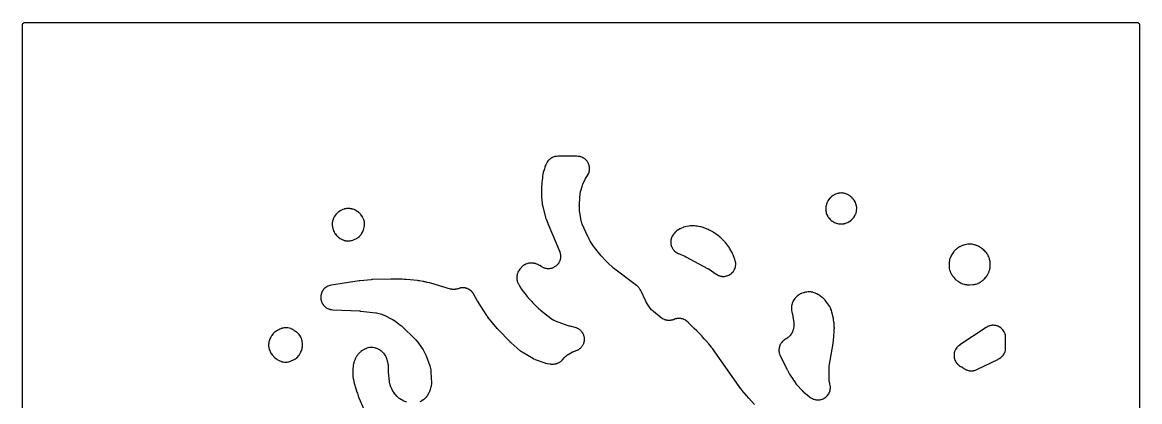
# Model space of a CAD drawing. Header units: millimetres. Extents: x 0 to 300, y 0 to 300.
# Drawn here: x -0.1 to 300.1, y 198.2 to 300.1 of the extents above; entities that cross this region are included whole.
import ezdxf

# ---------------------------------------------------------------- set-up
doc = ezdxf.new("R2010")
doc.units = ezdxf.units.MM
doc.layers.add('CUT', color=7, linetype='CONTINUOUS')

msp = doc.modelspace()

# ---------------------------------------------------------------- linework, layer by layer
at = {"layer": 'CUT'}
for points in [[(-0.125, 3.375), (-0.125, 296.625), (-0.125, 299.3054), (-0.1202, 299.4033), (-0.1087, 299.4809), (-0.0896, 299.5569), (-0.0632, 299.6308), (-0.0297, 299.7017), (0.0106, 299.7689), (0.0573, 299.8319), (0.11, 299.89), (0.1681, 299.9427), (0.2311, 299.9894), (0.2983, 300.0297), (0.3692, 300.0632), (0.4431, 300.0896), (0.5191, 300.1087), (0.5967, 300.1202), (0.6946, 300.125), (299.3039, 300.125), (299.4018, 300.1202), (299.4794, 300.1087), (299.5555, 300.0896), (299.6293, 300.0632), (299.7002, 300.0297), (299.7674, 299.9894), (299.8304, 299.9427), (299.8885, 299.89), (299.9412, 299.8319), (299.9879, 299.7689), (300.0282, 299.7017), (300.0617, 299.6308), (300.0882, 299.5569), (300.1072, 299.4809), (300.1187, 299.4033), (300.1235, 299.3054), (300.1235, 0.6946)], [(196.6203, 197.4145), (195.0663, 199.1359), (193.2395, 201.2806), (193.2287, 201.2934), (193.1782, 201.3545), (193.1619, 201.3747), (193.1365, 201.4069), (193.1308, 201.4141), (193.0971, 201.4576), (193.0869, 201.4709), (193.0393, 201.5342), (193.0239, 201.5552), (192.9999, 201.5885), (192.9946, 201.596), (185.3238, 212.4694), (185.3135, 212.4837), (185.1948, 212.6439), (185.1731, 212.6718), (185.0471, 212.8263), (185.0358, 212.8399), (184.3136, 213.6849), (184.1995, 213.8458), (184.1849, 213.8658), (184.0155, 214.0889), (183.9842, 214.1274), (183.8005, 214.3391), (183.784, 214.3576), (183.1997, 214.9883), (182.5703, 215.7246), (182.5601, 215.7364), (182.4428, 215.868), (182.4216, 215.8908), (182.2991, 216.0175), (182.2882, 216.0286), (181.8438, 216.4695), (181.7641, 216.5501), (181.7542, 216.5599), (181.6748, 216.6373), (181.639, 216.6728), (181.3298, 217.0065), (181.3214, 217.0155), (181.2173, 217.1242), (181.199, 217.1427), (181.1004, 217.2389), (181.0912, 217.2477), (180.4485, 217.8543), (178.9023, 219.3887), (178.8904, 219.4002), (178.7545, 219.5293), (178.73, 219.5516), (178.5886, 219.6746), (178.576, 219.6854), (178.5379, 219.7171), (178.5084, 219.7404), (178.2248, 219.9537), (178.1624, 219.996), (177.9457, 220.1276), (177.8795, 220.1634), (177.6508, 220.2729), (177.5814, 220.302), (177.343, 220.3884), (177.2711, 220.4105), (177.0253, 220.4728), (176.9515, 220.4877), (176.7008, 220.5254), (176.6259, 220.5329), (176.3727, 220.5457), (176.2974, 220.5457), (176.0441, 220.5334), (175.9692, 220.526), (175.7185, 220.4886), (175.6446, 220.4739), (175.3988, 220.4119), (175.3268, 220.3899), (175.0299, 220.2828), (174.9959, 220.2696), (174.8298, 220.2006), (174.7203, 220.1615), (174.5071, 220.0973), (174.3942, 220.0696), (174.1755, 220.0275), (174.0604, 220.0114), (173.8386, 219.9918), (173.7225, 219.9875), (173.4998, 219.9906), (173.3838, 219.9982), (173.1626, 220.0239), (173.048, 220.0432), (172.8306, 220.0914), (172.7186, 220.1223), (172.5072, 220.1923), (172.3989, 220.2345), (172.1957, 220.3257), (172.0923, 220.3787), (171.8995, 220.4901), (171.8019, 220.5533), (171.5979, 220.7008), (171.5517, 220.7361), (169.5124, 222.3753), (169.4998, 222.3856), (169.4681, 222.4118), (169.4, 222.473), (169.145, 222.7211), (169.0868, 222.7821), (169.0803, 222.7894), (169.0739, 222.7967), (168.5226, 223.4296), (168.5119, 223.4421), (168.4852, 223.4736), (168.4287, 223.5461), (168.2208, 223.8364), (168.1741, 223.907), (168.169, 223.9153), (168.164, 223.9236), (167.6136, 224.8442), (167.6053, 224.8584), (167.5674, 224.9239), (167.5555, 224.9451), (167.5348, 224.9827), (167.5299, 224.9916), (167.5046, 225.0387), (167.4969, 225.0532), (167.462, 225.1203), (167.451, 225.142), (167.432, 225.1805), (167.4275, 225.1897), (166.0606, 228.024), (166.0441, 228.0562), (165.8818, 228.3556), (165.8443, 228.4174), (165.7085, 228.6194), (165.6654, 228.6774), (165.511, 228.8655), (165.4626, 228.9191), (165.291, 229.0918), (165.2377, 229.1406), (164.9758, 229.3583), (164.9474, 229.3807), (159.0898, 233.7964), (159.0757, 233.8072), (159.0097, 233.8586), (158.9882, 233.8757), (158.9546, 233.9032), (158.9471, 233.9094), (158.9024, 233.9466), (158.8889, 233.958), (158.8253, 234.0126), (158.8047, 234.0308), (158.7725, 234.0598), (158.7653, 234.0664), (157.018, 235.6692), (157.0062, 235.6802), (156.9524, 235.7311), (156.9352, 235.7476), (156.9052, 235.7771), (156.8981, 235.7841), (156.8612, 235.8212), (156.8498, 235.8327), (156.7982, 235.8858), (156.7818, 235.9031), (156.7531, 235.9339), (156.7464, 235.9412), (155.4492, 237.3595), (153.6043, 239.6459), (153.4729, 239.8088), (153.4645, 239.8192), (153.4328, 239.8585), (153.4063, 239.8968), (153.3905, 239.9204), (153.366, 239.9579), (153.3606, 239.9663), (152.4766, 241.3451), (152.1948, 241.8679), (151.9819, 242.2628), (151.9044, 242.4066), (151.8267, 242.5507), (150.3079, 245.9022), (150.2889, 245.9466), (150.2107, 246.1407), (150.1784, 246.2318), (150.124, 246.4087), (150.0995, 246.5021), (150.0552, 246.7066), (150.0459, 246.7541), (149.6518, 249.034), (149.6457, 249.0733), (149.6196, 249.2639), (149.6148, 249.3034), (149.6072, 249.3789), (149.6038, 249.4186), (149.5911, 249.6105), (149.5891, 249.6503), (149.5517, 250.8384), (149.5511, 250.8714), (149.5507, 251.0308), (149.5511, 251.0638), (149.5527, 251.1268), (149.5541, 251.1597), (149.5629, 251.3189), (149.5652, 251.3518), (149.8008, 254.1432), (149.8025, 254.1615), (149.8093, 254.229), (149.817, 254.2891), (149.8443, 254.4656), (149.8606, 254.55), (149.9015, 254.7255), (149.9145, 254.7759), (149.9233, 254.8072), (149.9263, 254.8177), (150.2729, 256.0042), (150.5264, 256.6893), (150.5393, 256.7224), (150.6039, 256.8816), (150.6178, 256.9143), (150.6452, 256.9763), (150.6601, 257.0086), (150.7345, 257.1634), (150.7504, 257.1952), (151.2502, 258.1571), (151.7404, 258.9311), (151.7593, 258.9628), (151.9309, 259.2652), (151.9641, 259.331), (152.0651, 259.5579), (152.0918, 259.6266), (152.1704, 259.8623), (152.1903, 259.9333), (152.2457, 260.1754), (152.2586, 260.248), (152.2902, 260.4944), (152.2961, 260.5679), (152.3037, 260.8162), (152.3024, 260.8899), (152.2859, 261.1377), (152.2774, 261.211), (152.237, 261.4561), (152.2215, 261.5282), (152.1575, 261.7682), (152.1351, 261.8384), (152.0482, 262.0711), (152.019, 262.1388), (151.91, 262.362), (151.8744, 262.4266), (151.7442, 262.6381), (151.7026, 262.699), (151.5525, 262.8969), (151.5051, 262.9534), (151.3366, 263.1359), (151.284, 263.1876), (151.0985, 263.3528), (151.0412, 263.3991), (150.8406, 263.5457), (150.779, 263.5862), (150.5652, 263.7126), (150.5, 263.747), (150.2749, 263.8521), (150.2066, 263.88), (149.9724, 263.9627), (149.9018, 263.9839), (149.6607, 264.0436), (149.5883, 264.0578), (149.3426, 264.0938), (149.2692, 264.101), (148.922, 264.1179), (148.8851, 264.1188), (148.7734, 264.1188), (148.6999, 264.1188), (145.1315, 264.1188), (144.2696, 264.1188), (143.819, 264.1187), (143.7805, 264.1178), (143.4178, 264.0994), (143.3412, 264.0916), (143.0847, 264.0523), (143.0093, 264.0367), (142.7581, 263.9717), (142.6846, 263.9486), (142.4414, 263.8585), (142.3706, 263.8281), (142.1377, 263.7138), (142.0704, 263.6764), (141.8502, 263.5391), (141.787, 263.495), (141.5819, 263.3362), (141.5235, 263.286), (141.3356, 263.1071), (141.2825, 263.0513), (141.1136, 262.8544), (141.0665, 262.7934), (140.9184, 262.5804), (140.8777, 262.515), (140.7016, 262.1974), (140.6838, 262.1633), (140.5278, 261.8447), (140.5136, 261.8139), (140.3857, 261.5204), (140.3614, 261.457), (140.2603, 261.1532), (140.2503, 261.1208), (140.1472, 260.7577), (139.8548, 259.7675), (139.8441, 259.7272), (139.7537, 259.3451), (139.739, 259.2631), (139.691, 258.8733), (139.687, 258.8319), (139.6605, 258.4415), (139.6326, 258.2591), (139.6286, 258.2289), (139.5124, 257.1916), (139.4978, 257.0944), (139.4945, 257.0694), (139.4614, 256.7864), (139.4573, 256.7362), (139.4539, 256.6693), (139.3779, 255.9907), (139.3752, 255.9609), (139.3548, 255.6792), (139.3528, 255.6193), (139.3547, 255.337), (139.3555, 255.307), (139.4055, 254.2226), (139.3976, 253.7501), (139.3976, 253.7304), (139.3996, 253.5076), (139.401, 253.4683), (139.4146, 253.2459), (139.4161, 253.2262), (139.5825, 251.3188), (139.5861, 251.2861), (139.6263, 250.9793), (139.6376, 250.9146), (139.7041, 250.6124), (139.7119, 250.5805), (140.491, 247.6496), (140.4987, 247.6223), (140.5768, 247.3672), (140.5954, 247.3138), (140.6923, 247.0651), (140.703, 247.039), (141.0793, 246.1702), (141.1074, 246.0971), (141.115, 246.0781), (144.2944, 238.4239), (144.3147, 238.3716), (144.3215, 238.3524), (144.3344, 238.3135), (144.4058, 238.0791), (144.4333, 237.9693), (144.4755, 237.7567), (144.492, 237.6448), (144.513, 237.4291), (144.5183, 237.3161), (144.5178, 237.0994), (144.5119, 236.9864), (144.4898, 236.7708), (144.4728, 236.659), (144.4295, 236.4466), (144.4014, 236.337), (144.3373, 236.13), (144.2985, 236.0237), (144.2142, 235.824), (144.165, 235.7222), (144.0613, 235.5318), (144.0023, 235.4353), (143.8803, 235.2562), (143.812, 235.166), (143.6728, 234.9999), (143.5959, 234.9169), (143.4409, 234.7654), (143.3562, 234.6905), (143.1869, 234.5551), (143.0952, 234.4889), (142.9134, 234.3709), (142.8155, 234.3142), (142.6229, 234.2148), (142.5199, 234.168), (142.3184, 234.0883), (142.2113, 234.0519), (142.0028, 233.9925), (141.8926, 233.967), (141.6793, 233.9285), (141.5671, 233.914), (141.3511, 233.8969), (141.238, 233.8936), (141.0213, 233.898), (140.9085, 233.9059), (140.6933, 233.9318), (140.5818, 233.9509), (140.3702, 233.9979), (140.2611, 234.0279), (140.0553, 234.0957), (139.9497, 234.1364), (139.7516, 234.2243), (139.6506, 234.2752), (139.4621, 234.3823), (139.3647, 234.4443), (139.3401, 234.4609), (138.9232, 234.7283), (138.8922, 234.7471), (138.6492, 234.8871), (138.6099, 234.9083), (138.234, 235.0964), (138.152, 235.1315), (137.8557, 235.2385), (137.7683, 235.2643), (137.4398, 235.34), (137.3481, 235.3553), (136.9123, 235.4009), (136.8659, 235.4043), (136.7727, 235.4083), (136.7366, 235.409), (136.3969, 235.4075), (136.325, 235.4038), (136.0835, 235.3797), (136.0122, 235.3692), (135.7741, 235.3224), (135.7041, 235.3051), (135.4715, 235.236), (135.4035, 235.2122), (135.1784, 235.1213), (135.113, 235.0912), (134.8975, 234.9794), (134.8352, 234.9433), (134.5655, 234.7691), (134.5019, 234.7232), (134.2025, 234.4827), (134.1394, 234.426), (133.9381, 234.2235), (133.8818, 234.1601), (133.7949, 234.0506), (133.7453, 233.9972), (133.5846, 233.8065), (133.5397, 233.7476), (133.3984, 233.5421), (133.3595, 233.4791), (133.2617, 233.3022), (133.1881, 233.186), (133.1506, 233.1197), (133.0356, 232.8904), (133.0049, 232.8207), (132.9135, 232.5811), (132.89, 232.5087), (132.823, 232.2611), (132.8068, 232.1867), (132.765, 231.9336), (132.7563, 231.858), (132.74, 231.602), (132.7389, 231.5259), (132.7483, 231.2695), (132.7549, 231.1937), (132.7899, 230.9396), (132.804, 230.8648), (132.8642, 230.6154), (132.8858, 230.5424), (132.9707, 230.3004), (132.9994, 230.2299), (133.1515, 229.9047), (133.1685, 229.8706), (133.5694, 229.1145), (133.5843, 229.0878), (133.7299, 228.8381), (133.7629, 228.7864), (133.9282, 228.5493), (133.9462, 228.5245), (135.517, 226.4536), (135.5314, 226.4351), (135.6982, 226.2288), (135.7288, 226.1932), (135.908, 225.9976), (135.9241, 225.9805), (136.2676, 225.628), (136.6644, 225.2124), (136.7598, 225.0939), (136.7768, 225.0735), (136.973, 224.8468), (137.0091, 224.8079), (137.2205, 224.5953), (137.2396, 224.5769), (137.5401, 224.2952), (138.0244, 223.788), (138.0412, 223.7709), (138.2348, 223.5805), (138.2701, 223.5479), (138.4256, 223.4133), (138.586, 223.2487), (138.6039, 223.2309), (138.8099, 223.0331), (138.8475, 222.9993), (139.0661, 222.8157), (139.0857, 222.7998), (141.9895, 220.5209), (142.0215, 220.4971), (142.3285, 220.2812), (142.396, 220.2388), (142.6302, 220.1084), (142.7017, 220.0733), (143.047, 219.926), (143.084, 219.9113), (146.4619, 218.6747), (146.4821, 218.6676), (146.7113, 218.591), (146.7522, 218.5785), (146.9854, 218.5149), (147.0061, 218.5095), (148.314, 218.1917), (148.3686, 218.177), (148.6032, 218.1075), (148.7098, 218.0701), (148.9102, 217.9883), (149.0126, 217.9406), (149.2039, 217.8394), (149.301, 217.7818), (149.4814, 217.6622), (149.5723, 217.5952), (149.74, 217.4583), (149.8239, 217.3827), (149.9771, 217.2299), (150.0531, 217.1463), (150.1905, 216.9791), (150.2578, 216.8884), (150.378, 216.7084), (150.436, 216.6115), (150.5378, 216.4205), (150.5859, 216.3183), (150.6683, 216.1182), (150.7061, 216.0117), (150.7683, 215.8044), (150.7953, 215.6948), (150.8367, 215.4823), (150.8527, 215.3705), (150.8729, 215.155), (150.8778, 215.0422), (150.8765, 214.8258), (150.8702, 214.713), (150.8475, 214.4978), (150.8301, 214.3862), (150.7861, 214.1742), (150.7578, 214.0649), (150.6931, 213.8584), (150.654, 213.7524), (150.5692, 213.5533), (150.5199, 213.4517), (150.4158, 213.2619), (150.3566, 213.1657), (150.2343, 212.9872), (150.1659, 212.8973), (150.0264, 212.7318), (149.9495, 212.6491), (149.7944, 212.4982), (149.7096, 212.4235), (149.5403, 212.2887), (149.4485, 212.2228), (149.2667, 212.1054), (149.1689, 212.049), (148.9764, 211.9501), (148.8735, 211.9036), (148.6458, 211.814), (148.5927, 211.7946), (148.2224, 211.6696), (148.1398, 211.6362), (147.7602, 211.4562), (147.7205, 211.4359), (146.5315, 210.784), (146.4963, 210.7634), (146.1694, 210.5606), (146.1024, 210.5139), (145.8858, 210.3449), (145.8242, 210.2913), (145.5481, 210.0234), (145.5196, 209.9943), (144.8557, 209.2773), (144.8175, 209.238), (144.6481, 209.0718), (144.5663, 208.9989), (144.4031, 208.867), (144.3147, 208.8024), (144.1395, 208.6867), (144.0453, 208.6309), (143.8599, 208.5326), (143.7608, 208.486), (143.5667, 208.406), (143.4636, 208.3691), (143.2628, 208.3081), (143.1566, 208.2813), (142.9509, 208.2398), (142.8426, 208.2234), (142.6065, 208.199), (142.5519, 208.1947), (142.4374, 208.1884), (142.4189, 208.1876), (142.3507, 208.1849), (142.2897, 208.1842), (142.11, 208.1869), (142.0237, 208.1915), (141.8431, 208.208), (141.7911, 208.2139), (141.7586, 208.2184), (141.7478, 208.2199), (141.0073, 208.3291), (140.9896, 208.3319), (140.9449, 208.3392), (140.8463, 208.3599), (140.467, 208.4569), (140.3781, 208.4836), (140.368, 208.4871), (140.358, 208.4906), (137.7877, 209.4038), (137.7712, 209.4098), (137.7298, 209.4253), (137.6391, 209.4636), (137.2935, 209.6276), (137.2132, 209.6698), (137.2041, 209.675), (137.1951, 209.6802), (134.2024, 211.4412), (134.1877, 211.45), (134.1509, 211.4724), (134.0711, 211.5257), (133.7701, 211.7457), (133.7009, 211.8005), (133.6931, 211.8072), (133.6854, 211.8138), (131.2223, 213.9632), (131.2102, 213.9739), (131.1551, 214.0234), (131.1375, 214.0395), (131.1069, 214.0683), (131.0996, 214.0751), (131.0617, 214.1112), (131.0502, 214.1224), (130.9973, 214.1742), (130.9804, 214.1911), (130.951, 214.2212), (130.9441, 214.2283), (127.7332, 217.5682), (127.7189, 217.5834), (127.6505, 217.6572), (127.6365, 217.6726), (127.6087, 217.7036), (127.5928, 217.7218), (127.5169, 217.8105), (127.5014, 217.829), (124.972, 220.9136), (124.9519, 220.9389), (124.8566, 221.062), (124.8373, 221.0878), (124.8012, 221.1372), (124.7826, 221.1634), (124.6947, 221.2914), (124.6769, 221.3182), (122.2418, 225.0848), (122.2315, 225.101), (122.1824, 225.18), (122.1723, 225.1964), (122.1524, 225.2297), (122.1411, 225.2489), (122.0876, 225.3422), (122.0767, 225.3616), (121.1982, 226.9656), (121.1797, 226.9976), (120.998, 227.2941), (120.9565, 227.355), (120.8068, 227.5533), (120.7596, 227.6099), (120.5913, 227.7928), (120.5388, 227.8446), (120.3537, 228.0102), (120.2964, 228.0567), (120.0961, 228.2036), (120.0345, 228.2443), (119.8209, 228.3711), (119.7557, 228.4057), (119.5308, 228.5112), (119.4626, 228.5392), (119.2285, 228.6225), (119.1579, 228.6438), (118.9169, 228.7039), (118.8445, 228.7183), (118.5988, 228.7548), (118.5254, 228.7621), (118.2772, 228.7746), (118.2035, 228.7747), (117.9553, 228.7631), (117.8819, 228.7561), (117.636, 228.7205), (117.5636, 228.7064), (117.3224, 228.6471), (117.2517, 228.6261), (116.9624, 228.5244), (116.9034, 228.5054), (116.6458, 228.4304), (116.5252, 228.4022), (116.2915, 228.3609), (116.1686, 228.3461), (115.9318, 228.3304), (115.808, 228.3289), (115.5399, 228.3403), (115.4781, 228.3446), (115.3336, 228.3587), (115.3161, 228.3605), (115.2584, 228.3708), (115.0157, 228.4266), (114.96, 228.4408), (112.8653, 229.0351), (109.6442, 230.008), (109.6261, 230.0133), (109.421, 230.0697), (109.3845, 230.0788), (109.1769, 230.125), (109.1585, 230.1289), (108.6719, 230.2247), (108.4581, 230.2853), (108.4276, 230.2933), (108.1381, 230.3625), (108.0762, 230.3747), (107.782, 230.4197), (107.7507, 230.4238), (107.5436, 230.4467), (106.5772, 230.637), (106.5579, 230.6405), (106.3389, 230.6778), (106.3, 230.6833), (106.0793, 230.7092), (106.0598, 230.7113), (103.1422, 230.9773), (103.1307, 230.9783), (102.9901, 230.9889), (102.9658, 230.9904), (102.8369, 230.996), (102.825, 230.9965), (102.484, 231.006), (101.9616, 231.0526), (101.9427, 231.054), (101.7295, 231.0677), (101.6917, 231.0692), (101.478, 231.0722), (101.4591, 231.0723), (100.4892, 231.062), (99.1645, 231.0991), (99.1545, 231.0994), (99.0327, 231.1012), (99.0117, 231.1012), (98.9002, 231.0998), (98.8898, 231.0996), (93.9844, 230.9703), (93.9709, 230.9698), (93.8051, 230.9625), (93.7765, 230.9607), (93.6252, 230.9483), (93.6112, 230.947), (90.622, 230.646), (90.6132, 230.645), (90.5057, 230.6329), (90.4872, 230.6306), (90.3892, 230.6172), (90.3801, 230.6158), (82.9748, 229.5068), (82.938, 229.5004), (82.5931, 229.4313), (82.5207, 229.413), (82.2803, 229.3397), (82.2101, 229.3145), (81.978, 229.2179), (81.9106, 229.1859), (81.6892, 229.0671), (81.6252, 229.0286), (81.4165, 228.8887), (81.3566, 228.8441), (81.1626, 228.6844), (81.1074, 228.6342), (80.93, 228.4561), (80.8799, 228.4008), (80.7208, 228.2062), (80.6765, 228.1462), (80.5372, 227.937), (80.499, 227.8729), (80.3809, 227.651), (80.3491, 227.5835), (80.2534, 227.3511), (80.2284, 227.2808), (80.1559, 227.0402), (80.1379, 226.9678), (80.0893, 226.7212), (80.0785, 226.6473), (80.0544, 226.3972), (80.0508, 226.3226), (80.0513, 226.0713), (80.0552, 225.9968), (80.0803, 225.7467), (80.0914, 225.6729), (80.141, 225.4265), (80.1592, 225.3542), (80.2327, 225.1138), (80.258, 225.0436), (80.3547, 224.8116), (80.3867, 224.7442), (80.5057, 224.5228), (80.5442, 224.4589), (80.6843, 224.2503), (80.7289, 224.1904), (80.8888, 223.9965), (80.939, 223.9413), (81.1172, 223.764), (81.1726, 223.7141), (81.3672, 223.5551), (81.4273, 223.5108), (81.6366, 223.3716), (81.7007, 223.3334), (81.9226, 223.2155), (81.9902, 223.1838), (82.2226, 223.0882), (82.2929, 223.0632), (82.5336, 222.9909), (82.6061, 222.9729), (82.8527, 222.9245), (82.9265, 222.9138), (83.2767, 222.8802), (83.3139, 222.8776), (90.4885, 222.5441), (90.507, 222.5431), (90.5962, 222.5375), (90.6146, 222.5362), (90.6515, 222.5333), (90.6729, 222.5314), (90.7762, 222.5212), (90.7975, 222.5189), (94.8997, 222.0385), (94.9193, 222.0361), (94.9816, 222.0277), (95.0652, 222.0132), (95.3738, 221.948), (95.439, 221.9322), (96.4887, 221.6449), (96.5066, 221.6398), (96.5725, 221.6206), (96.6304, 221.602), (96.7974, 221.5436), (96.8769, 221.5123), (97.0415, 221.4405), (97.0884, 221.4187), (97.1176, 221.4043), (97.1273, 221.3995), (99.33, 220.2895), (99.3453, 220.2817), (99.3838, 220.2615), (99.4676, 220.213), (99.785, 220.011), (99.8583, 219.9602), (99.8665, 219.954), (99.8746, 219.9479), (101.2443, 218.8978), (101.7365, 218.5165), (105.5808, 214.7843), (105.8071, 214.5425), (105.85, 214.4866), (105.8554, 214.4789), (105.8608, 214.4714), (107.5451, 212.0653), (108.0221, 211.1923), (108.1856, 210.8804), (108.2073, 210.837), (108.225, 210.7999), (108.2576, 210.7286), (108.2739, 210.6909), (108.3498, 210.5073), (108.3648, 210.4691), (109.3573, 207.799), (109.6048, 206.7086), (109.6086, 206.6917), (109.6177, 206.6485), (109.6336, 206.5533), (109.6795, 206.1831), (109.687, 206.0949), (109.6874, 206.0846), (109.6879, 206.0745), (109.7943, 203.182), (109.795, 203.1261), (109.792, 202.8837), (109.7851, 202.7721), (109.7615, 202.559), (109.7437, 202.4486), (109.6935, 202.2115), (109.6806, 202.157), (109.4988, 201.4674), (109.4843, 201.4173), (109.4169, 201.202), (109.3813, 201.1042), (109.3045, 200.92), (109.2601, 200.8258), (109.1546, 200.6263), (109.1293, 200.5808), (108.6231, 199.7208), (108.5916, 199.6704), (108.5396, 199.5918), (108.4249, 199.4371), (108.3874, 199.3893), (108.2196, 199.1865), (108.1372, 199.0971), (107.9705, 198.9346), (107.8791, 198.8545), (107.6721, 198.6918), (107.6233, 198.6556), (107.2332, 198.3813), (107.1876, 198.3508), (107.0006, 198.2323), (106.928, 198.1985), (106.7072, 198.1084)], [(103.1855, 198.0419), (102.6761, 198.2035), (102.6242, 198.2213), (102.4382, 198.2904), (102.3556, 198.3333), (102.2497, 198.3883), (102.1318, 198.4495), (101.8094, 198.617), (101.7653, 198.6454), (101.2906, 198.9676), (101.2499, 198.9965), (101.0765, 199.1257), (100.9991, 199.1888), (100.8562, 199.3161), (100.7846, 199.3857), (100.6363, 199.5432), (100.6029, 199.5803), (99.9879, 200.2935), (99.9781, 200.305), (99.9537, 200.3341), (99.9017, 200.4008), (99.7096, 200.6676), (99.6663, 200.7323), (99.6615, 200.74), (99.6568, 200.7476), (99.2094, 201.4807), (99.1998, 201.4966), (99.1652, 201.5554), (99.1357, 201.6089), (99.053, 201.7685), (99.0161, 201.8467), (98.9451, 202.0136), (98.9257, 202.0622), (98.9143, 202.093), (98.9105, 202.1033), (98.6937, 202.7033), (98.6784, 202.7487), (98.6161, 202.9467), (98.5912, 203.0392), (98.551, 203.2183), (98.534, 203.3126), (98.5057, 203.5183), (98.5002, 203.5659), (98.2565, 206.1364), (98.2532, 207.5552), (98.2527, 207.5823), (98.241, 207.8882), (98.2371, 207.9422), (98.2037, 208.2465), (98.2002, 208.2733), (98.1822, 208.397), (98.1765, 208.4307), (98.1157, 208.7472), (98.0997, 208.8137), (98.0361, 209.0351), (98.0143, 209.0999), (97.9419, 209.2868), (97.9381, 209.3131), (97.9243, 209.3845), (97.8666, 209.6224), (97.8461, 209.6921), (97.766, 209.9234), (97.7389, 209.9908), (97.6239, 210.2422), (97.5891, 210.3091), (97.4344, 210.5741), (97.3916, 210.6394), (97.1742, 210.9368), (97.1503, 210.9677), (97.061, 211.0775), (97.0319, 211.1112), (96.7484, 211.4208), (96.6845, 211.4828), (96.3668, 211.7571), (96.3323, 211.7852), (96.2661, 211.8359), (96.2342, 211.859), (95.9279, 212.0693), (95.8607, 212.1105), (95.5344, 212.2879), (95.4993, 212.3058), (95.4775, 212.3162), (95.4479, 212.3296), (95.1661, 212.4498), (95.1053, 212.4727), (94.8974, 212.5412), (94.8348, 212.5588), (94.8084, 212.565), (94.7715, 212.5764), (94.5164, 212.641), (94.4397, 212.6563), (94.0999, 212.7059), (94.0185, 212.7134), (93.6394, 212.7275), (93.554, 212.7259), (93.2675, 212.7044), (93.1829, 212.6933), (92.8158, 212.6237), (92.7397, 212.6052), (92.4501, 212.5186), (92.3828, 212.495), (92.1599, 212.4048), (92.0951, 212.375), (91.9531, 212.3014), (91.9378, 212.2949), (91.8619, 212.2574), (91.7798, 212.211), (91.7629, 212.2027), (91.5893, 212.1121), (91.5527, 212.0917), (91.2134, 211.89), (91.1439, 211.8433), (90.829, 211.6056), (90.7963, 211.5794), (90.6768, 211.4784), (90.6463, 211.4512), (90.3659, 211.1872), (90.3095, 211.128), (90.0591, 210.8354), (90.0334, 210.8037), (89.9196, 210.6552), (89.8986, 210.6264), (89.7071, 210.3508), (89.6693, 210.2905), (89.5515, 210.0817), (89.5195, 210.0181), (89.4463, 209.8541), (89.3191, 209.6291), (89.2805, 209.5507), (89.1297, 209.1934), (89.1008, 209.1125), (88.9954, 208.7542), (88.9761, 208.6719), (88.9633, 208.5996), (88.9175, 208.46), (88.9018, 208.4015), (88.8927, 208.3725), (88.8756, 208.3081), (88.8083, 208.0014), (88.8019, 207.9688), (88.7395, 207.6103), (88.7336, 207.5702), (88.6882, 207.1909), (88.6829, 207.1101), (88.6823, 207.0591), (88.6762, 207.0042), (88.6719, 206.9475), (88.6621, 206.6797), (88.6616, 206.6513), (88.6623, 205.5541), (88.663, 205.522), (88.676, 205.2195), (88.6814, 205.1555), (88.7199, 204.8552), (88.7246, 204.8234), (88.7926, 204.4268), (88.7937, 204.4152), (88.8057, 204.3346), (88.8221, 204.2546), (88.9567, 203.4685), (88.962, 203.4409), (89.0162, 203.1821), (89.0298, 203.1276), (89.103, 202.8735), (89.1112, 202.8467), (89.4073, 201.945), (89.5666, 201.3347), (89.5745, 201.3069), (89.6533, 201.0461), (89.672, 200.9915), (89.7704, 200.7375), (89.7813, 200.7108), (89.9119, 200.4082), (90.1479, 199.6894), (90.1541, 199.6714), (90.2264, 199.4686), (90.2401, 199.433), (90.3224, 199.2341), (90.3299, 199.2166), (93.0261, 193.1381)]]:
    msp.add_lwpolyline(points, dxfattribs=at)
for points in [[(216.4506, 247.719), (216.4904, 247.6644), (216.6893, 247.4155), (216.711, 247.3896), (216.7152, 247.3849), (216.7373, 247.3607), (216.9507, 247.137), (216.998, 247.0916), (217.1637, 246.9454), (217.2147, 246.9043), (217.4634, 246.7206), (217.4902, 246.7017), (217.5315, 246.6738), (217.5589, 246.6561), (217.8212, 246.4953), (217.8783, 246.4636), (218.0749, 246.3651), (218.1344, 246.3384), (218.4204, 246.2247), (218.4509, 246.2133), (218.5687, 246.1723), (218.6013, 246.1617), (218.9109, 246.0692), (218.9773, 246.0526), (219.2036, 246.0067), (219.2713, 245.9961), (219.5924, 245.9607), (219.6265, 245.9577), (219.6642, 245.9552), (219.6955, 245.9538), (219.9912, 245.9468), (220.0539, 245.9479), (220.265, 245.9604), (220.3274, 245.9667), (220.6195, 246.0083), (220.6851, 246.0206), (221.0097, 246.0964), (221.0779, 246.1157), (221.3042, 246.1913), (221.3703, 246.2169), (221.6757, 246.3517), (221.7078, 246.3668), (221.762, 246.3938), (221.7953, 246.4114), (222.1046, 246.5853), (222.1683, 246.6253), (222.3759, 246.7708), (222.4354, 246.8169), (222.7044, 247.0482), (222.7323, 247.0735), (222.8478, 247.1831), (222.8708, 247.2059), (223.0836, 247.4261), (223.1267, 247.4746), (223.2648, 247.6443), (223.3036, 247.6964), (223.4758, 247.9495), (223.4935, 247.9767), (223.5063, 247.9973), (223.523, 248.0256), (223.6749, 248.2962), (223.7046, 248.3549), (223.796, 248.5568), (223.8205, 248.6179), (223.9164, 248.8905), (223.9365, 248.9573), (224.0168, 249.2762), (224.0313, 249.3485), (224.0683, 249.5942), (224.0757, 249.6676), (224.0936, 250.0098), (224.0941, 250.0778), (224.0834, 250.3655), (224.0785, 250.4276), (224.0536, 250.6362), (224.0436, 250.6977), (223.987, 250.9752), (223.9713, 251.0383), (223.8836, 251.3353), (223.8616, 251.3993), (223.7777, 251.6117), (223.7501, 251.6735), (223.6067, 251.959), (223.5908, 251.989), (223.5667, 252.0321), (223.5484, 252.0631), (223.3691, 252.351), (223.3282, 252.4102), (223.1811, 252.6028), (223.1348, 252.6579), (222.9045, 252.9068), (222.8794, 252.9327), (222.7859, 253.0246), (222.763, 253.0461), (222.5431, 253.2451), (222.4948, 253.2853), (222.3264, 253.4141), (222.2749, 253.4501), (222.0253, 253.6102), (221.9984, 253.6266), (221.8217, 253.7298), (221.7836, 253.7506), (221.4192, 253.9364), (221.3397, 253.9713), (221.009, 254.0947), (220.9327, 254.1187), (220.6623, 254.1883), (220.5905, 254.2031), (220.3466, 254.2413), (220.2737, 254.2492), (220.0273, 254.2637), (219.954, 254.2645), (219.6326, 254.2524), (219.5619, 254.2465), (219.267, 254.2076), (219.1995, 254.1956), (218.9742, 254.145), (218.9081, 254.127), (218.6884, 254.0563), (218.6241, 254.0324), (218.4116, 253.9422), (218.3498, 253.9126), (218.065, 253.7601), (218.0352, 253.7432), (217.8208, 253.6157), (217.7903, 253.5965), (217.507, 253.4093), (217.4488, 253.3668), (217.26, 253.2144), (217.2062, 253.1666), (216.9633, 252.9293), (216.9381, 252.9035), (216.841, 252.7993), (216.814, 252.7686), (216.567, 252.4729), (216.5181, 252.4075), (216.3653, 252.1785), (216.3237, 252.1082), (216.1964, 251.8642), (216.1626, 251.7898), (216.0222, 251.4311), (216.0083, 251.3926), (215.9559, 251.2341), (215.9446, 251.1967), (215.8471, 250.8418), (215.8304, 250.7656), (215.7871, 250.5063), (215.7782, 250.4287), (215.7618, 250.1663), (215.761, 250.0883), (215.7758, 249.7206), (215.7784, 249.6817), (215.7934, 249.5186), (215.7973, 249.4846), (215.8413, 249.1648), (215.8536, 249.0975), (215.9055, 248.8728), (215.9239, 248.8069), (215.9957, 248.5877), (216.02, 248.5237), (216.1301, 248.2682), (216.1598, 248.2071), (216.29, 247.9666), (216.3248, 247.9087)], [(86.3582, 241.5127), (86.6057, 241.4427), (86.6802, 241.4257), (86.9335, 241.3809), (87.0093, 241.3714), (87.2658, 241.3522), (87.3421, 241.3504), (87.5993, 241.3571), (87.6755, 241.3629), (87.9306, 241.3954), (88.0058, 241.4088), (88.2564, 241.4667), (88.3299, 241.4877), (88.6708, 241.6035), (88.7066, 241.6167), (89.2165, 241.8191), (89.2505, 241.8336), (89.5672, 241.9775), (89.6328, 242.0112), (89.848, 242.1355), (89.9101, 242.1754), (90.1122, 242.32), (90.1701, 242.3657), (90.4321, 242.5945), (90.4593, 242.6194), (90.4841, 242.6433), (90.5078, 242.6672), (90.7266, 242.8973), (90.7707, 242.948), (90.9119, 243.1256), (90.9514, 243.1801), (91.0762, 243.3695), (91.1108, 243.4273), (91.2614, 243.7067), (91.2767, 243.7367), (91.3884, 243.968), (91.4044, 244.0033), (91.4182, 244.0361), (91.457, 244.1155), (91.4868, 244.1851), (91.529, 244.2988), (91.5463, 244.3399), (91.5727, 244.4127), (91.6491, 244.6622), (91.668, 244.7373), (91.7388, 245.0956), (91.7453, 245.1337), (91.7804, 245.3757), (91.7849, 245.4126), (91.8181, 245.7612), (91.8216, 245.8354), (91.821, 246.0856), (91.8171, 246.1597), (91.7921, 246.4087), (91.781, 246.4821), (91.7318, 246.7274), (91.7137, 246.7994), (91.6407, 247.0387), (91.6156, 247.1086), (91.5197, 247.3397), (91.4879, 247.4068), (91.3227, 247.7155), (91.3044, 247.7478), (91.1638, 247.9822), (91.144, 248.0134), (90.9502, 248.3036), (90.9061, 248.3631), (90.7481, 248.5559), (90.6985, 248.6108), (90.5225, 248.7874), (90.4878, 248.819), (90.4875, 248.8193), (90.4351, 248.8704), (90.2507, 249.034), (90.1937, 249.0798), (89.9148, 249.2828), (89.8847, 249.3036), (89.7073, 249.4201), (89.6761, 249.4395), (89.6034, 249.4824), (89.5453, 249.5211), (89.4759, 249.5622), (89.4062, 249.5987), (89.3777, 249.6154), (89.3127, 249.6496), (89.2753, 249.6671), (89.2351, 249.688), (89.1617, 249.7216), (89.1392, 249.7305), (89.0884, 249.7541), (89.0203, 249.7819), (88.787, 249.8643), (88.7166, 249.8853), (88.4839, 249.9429), (88.466, 249.9479), (88.4268, 249.9575), (88.4083, 249.9616), (88.3804, 249.9685), (88.3445, 249.9765), (88.3068, 249.9839), (88.2875, 249.9881), (88.2504, 249.9953), (88.2391, 249.9972), (88.1085, 250.0229), (88.0711, 250.0293), (87.8991, 250.0543), (87.8986, 250.0544), (87.8982, 250.0544), (87.7178, 250.0806), (87.6424, 250.0878), (87.3876, 250.0992), (87.3118, 250.0988), (87.0572, 250.0848), (86.9818, 250.0768), (86.7298, 250.0375), (86.6557, 250.0221), (86.4088, 249.9579), (86.3365, 249.9353), (86.0017, 249.8115), (85.9665, 249.7975), (85.8114, 249.7312), (85.7798, 249.7168), (85.4848, 249.5744), (85.4237, 249.5414), (85.2231, 249.4209), (85.1653, 249.3825), (84.9011, 249.1889), (84.8736, 249.1677), (84.6902, 249.0199), (84.6636, 248.9975), (84.4175, 248.7799), (84.3675, 248.7315), (84.2067, 248.5606), (84.1613, 248.5078), (83.9591, 248.249), (83.9383, 248.2211), (83.902, 248.1701), (83.8824, 248.1411), (83.7039, 247.8635), (83.6688, 247.8029), (83.56, 247.5936), (83.5306, 247.5301), (83.4059, 247.2245), (83.3935, 247.1918), (83.3923, 247.1886), (83.381, 247.1542), (83.2821, 246.8268), (83.2644, 246.7564), (83.2601, 246.735), (83.2175, 246.5523), (83.2052, 246.4864), (83.1748, 246.2721), (83.1681, 246.2), (83.1553, 245.9186), (83.1557, 245.8408), (83.1593, 245.7781), (83.1576, 245.6062), (83.16, 245.5378), (83.1785, 245.308), (83.1871, 245.2401), (83.2418, 244.9221), (83.2484, 244.8885), (83.2662, 244.8072), (83.2746, 244.7727), (83.3613, 244.4494), (83.3829, 244.3818), (83.4661, 244.1576), (83.4939, 244.0923), (83.6392, 243.7908), (83.6553, 243.7591), (83.6622, 243.7464), (83.6815, 243.7128), (83.8711, 243.4012), (83.9147, 243.3372), (84.0721, 243.1294), (84.1219, 243.0702), (84.3052, 242.8737), (84.3068, 242.8715), (84.3497, 242.8194), (84.5018, 242.6506), (84.5491, 242.6026), (84.7155, 242.4479), (84.7669, 242.4042), (84.9464, 242.2649), (85.0015, 242.226), (85.2689, 242.054), (85.2977, 242.0364), (85.6236, 241.8468), (85.6571, 241.8285), (85.977, 241.6633), (86.0466, 241.6317), (86.2859, 241.5372)], [(174.3375, 239.8688), (174.3647, 239.8003), (174.4677, 239.5742), (174.5014, 239.5087), (174.6258, 239.2937), (174.6657, 239.2317), (174.8103, 239.0297), (174.8561, 238.9719), (175.0195, 238.7849), (175.0707, 238.7319), (175.2515, 238.5616), (175.3076, 238.5137), (175.5041, 238.3617), (175.5645, 238.3195), (175.7748, 238.1873), (175.839, 238.1511), (176.1498, 237.9955), (176.1832, 237.9798), (177.8824, 237.2297), (177.9003, 237.2216), (177.9865, 237.1818), (178.0043, 237.1734), (178.0396, 237.1563), (178.06, 237.1462), (178.1585, 237.0962), (178.1787, 237.0856), (184.0119, 233.9724), (184.0285, 233.9634), (184.1066, 233.92), (184.1321, 233.9054), (184.1718, 233.882), (184.1807, 233.8767), (184.2337, 233.8448), (184.2498, 233.8349), (184.3255, 233.7877), (184.3501, 233.7719), (184.3887, 233.7464), (184.3973, 233.7406), (186.3144, 232.4487), (186.3454, 232.4289), (186.6413, 232.2496), (186.7058, 232.2147), (186.9285, 232.1076), (186.9961, 232.079), (187.2282, 231.9939), (187.2982, 231.972), (187.5374, 231.9097), (187.6092, 231.8946), (187.8533, 231.8557), (187.9262, 231.8476), (188.1729, 231.8323), (188.2463, 231.8313), (188.4933, 231.8399), (188.5664, 231.846), (188.8115, 231.8784), (188.8837, 231.8915), (189.1245, 231.9474), (189.195, 231.9674), (189.4293, 232.0462), (189.4976, 232.0729), (189.7232, 232.174), (189.7887, 232.2072), (190.0034, 232.3295), (190.0654, 232.3688), (190.2674, 232.5113), (190.3252, 232.5564), (190.5125, 232.7177), (190.5657, 232.7682), (190.7366, 232.9468), (190.7847, 233.0022), (190.9376, 233.1964), (190.9801, 233.2562), (191.1136, 233.4643), (191.1501, 233.5279), (191.2629, 233.7479), (191.2932, 233.8147), (191.3842, 234.0445), (191.4078, 234.114), (191.4763, 234.3515), (191.4931, 234.4229), (191.5383, 234.6659), (191.5482, 234.7386), (191.5698, 234.9848), (191.5727, 235.0581), (191.5704, 235.3053), (191.5661, 235.3786), (191.54, 235.6243), (191.5287, 235.6968), (191.479, 235.939), (191.4608, 236.0101), (191.3589, 236.3406), (191.3473, 236.3754), (190.891, 237.6359), (190.8783, 237.6685), (190.7519, 237.9731), (190.7222, 238.0364), (190.5683, 238.328), (190.5513, 238.3586), (189.9292, 239.4169), (189.9175, 239.4362), (189.7817, 239.6522), (189.7566, 239.6896), (189.6083, 239.8971), (189.5949, 239.9153), (188.827, 240.925), (188.8096, 240.9471), (188.6415, 241.152), (188.6043, 241.1941), (188.4215, 241.3859), (188.4018, 241.4059), (187.5923, 242.1952), (187.5722, 242.2141), (187.3409, 242.4237), (187.2987, 242.4593), (187.0528, 242.6515), (187.0308, 242.6681), (186.0812, 243.3566), (186.0627, 243.3697), (185.8506, 243.514), (185.8123, 243.5384), (185.592, 243.6698), (185.5723, 243.6811), (184.4919, 244.2825), (184.4659, 244.2963), (184.2189, 244.4216), (184.1655, 244.4461), (183.9095, 244.5519), (183.8821, 244.5626), (182.8185, 244.9549), (182.7899, 244.9648), (182.518, 245.0529), (182.4596, 245.0693), (182.1816, 245.1355), (182.152, 245.1419), (181.2528, 245.3184), (181.2196, 245.3241), (180.9045, 245.3715), (180.8374, 245.3786), (180.5194, 245.3978), (180.4857, 245.3991), (179.7159, 245.4114), (179.6817, 245.4112), (179.3593, 245.4018), (179.2911, 245.3968), (178.9708, 245.3585), (178.937, 245.3536), (178.3808, 245.2616), (178.3412, 245.2539), (177.97, 245.172), (177.8922, 245.1505), (177.5318, 245.0297), (177.4939, 245.0159), (177.0345, 244.8343), (176.9938, 244.8168), (176.6155, 244.6412), (176.5376, 244.5993), (176.1824, 244.381), (176.1454, 244.3568), (175.8805, 244.1719), (175.8527, 244.1515), (175.5945, 243.9533), (175.5418, 243.9088), (175.3709, 243.7511), (175.3224, 243.702), (175.1043, 243.4604), (175.0818, 243.4343), (174.9315, 243.2518), (174.9088, 243.2228), (174.7011, 242.9441), (174.6599, 242.8829), (174.5315, 242.6703), (174.4965, 242.6054), (174.3893, 242.3813), (174.3608, 242.3133), (174.2758, 242.08), (174.254, 242.0095), (174.192, 241.769), (174.1771, 241.6968), (174.1387, 241.4514), (174.1309, 241.3781), (174.1165, 241.1301), (174.1158, 241.0564), (174.1254, 240.8082), (174.1319, 240.7348), (174.1656, 240.4887), (174.1791, 240.4162), (174.2365, 240.1746), (174.257, 240.1037)], [(249.8379, 232.0152), (249.861, 231.9835), (250.0558, 231.73), (250.074, 231.7053), (250.1652, 231.5871), (250.1737, 231.5767), (250.2303, 231.503), (250.2549, 231.4726), (250.4945, 231.1922), (250.5483, 231.1354), (250.7391, 230.9537), (250.7985, 230.9027), (251.0903, 230.6772), (251.1219, 230.6541), (251.3154, 230.5198), (251.341, 230.4981), (251.401, 230.452), (251.6105, 230.3072), (251.6747, 230.2674), (251.9866, 230.0948), (252.0202, 230.0773), (252.0477, 230.0638), (252.0892, 230.045), (252.4852, 229.8796), (252.5712, 229.8496), (252.9841, 229.7328), (253.0283, 229.7217), (253.1916, 229.6859), (253.2236, 229.6796), (253.5265, 229.6267), (253.5912, 229.6182), (253.8101, 229.5991), (253.8752, 229.5962), (254.1827, 229.5959), (254.2153, 229.5965), (254.2443, 229.5977), (254.3867, 229.5969), (254.4233, 229.5976), (255.2558, 229.633), (255.2914, 229.6354), (255.6265, 229.6655), (255.6972, 229.6752), (255.9336, 229.719), (256.0031, 229.7353), (256.3267, 229.8275), (256.3608, 229.838), (256.3748, 229.8427), (256.4062, 229.8541), (256.7005, 229.9677), (256.7618, 229.9945), (256.9641, 230.0938), (257.0228, 230.1259), (257.2926, 230.2893), (257.3208, 230.3072), (257.6331, 230.5156), (257.6701, 230.5419), (258.011, 230.8001), (258.08, 230.8591), (258.3876, 231.1561), (258.4193, 231.1885), (258.6334, 231.4214), (258.6611, 231.4533), (258.9139, 231.761), (258.9638, 231.8291), (259.1809, 232.1629), (259.203, 232.199), (259.321, 232.4047), (259.3419, 232.4436), (259.5278, 232.8161), (259.5625, 232.8973), (259.7039, 233.2888), (259.7177, 233.3308), (259.8222, 233.6828), (259.8305, 233.7131), (259.9029, 234.0002), (259.9157, 234.0616), (259.9504, 234.2703), (259.9581, 234.3326), (259.9823, 234.6277), (259.9842, 234.659), (259.9921, 234.8533), (259.9926, 234.8962), (259.9862, 235.3007), (259.9799, 235.3863), (259.9279, 235.7875), (259.9212, 235.8299), (259.8699, 236.1031), (259.8604, 236.1468), (259.7587, 236.555), (259.7321, 236.6403), (259.5832, 237.0337), (259.5662, 237.075), (259.453, 237.3281), (259.4391, 237.3575), (259.3024, 237.6312), (259.2709, 237.688), (259.1569, 237.8745), (259.1207, 237.9284), (258.9395, 238.1749), (258.9197, 238.2006), (258.7456, 238.4174), (258.7157, 238.4524), (258.4246, 238.7731), (258.3588, 238.8372), (258.1206, 239.0431), (258.1061, 239.0575), (258.0582, 239.1015), (257.8906, 239.2427), (257.8391, 239.2824), (257.6041, 239.4482), (257.5305, 239.5044), (257.4996, 239.5268), (257.2028, 239.7306), (257.1377, 239.7707), (256.9122, 239.8943), (256.8435, 239.9276), (256.512, 240.068), (256.4765, 240.082), (256.0779, 240.2278), (256.044, 240.2393), (255.7213, 240.3403), (255.6519, 240.3585), (255.4155, 240.4086), (255.3447, 240.4201), (255.0089, 240.4588), (254.9731, 240.4621), (254.6352, 240.4849), (254.6022, 240.4864), (254.2902, 240.4938), (254.224, 240.4925), (254.0015, 240.4784), (253.9357, 240.4713), (253.6271, 240.4246), (253.5945, 240.4189), (253.1974, 240.3409), (253.1643, 240.3336), (252.854, 240.2582), (252.7889, 240.2393), (252.5729, 240.1658), (252.5098, 240.1412), (252.2178, 240.0119), (252.1871, 239.9975), (251.7776, 239.7939), (251.7463, 239.7775), (251.4551, 239.6154), (251.395, 239.5782), (251.1986, 239.4436), (251.1423, 239.4009), (250.8861, 239.1878), (250.8595, 239.1646), (250.8495, 239.1555), (250.7707, 239.0921), (250.7383, 239.0644), (250.7381, 239.0642), (250.7145, 239.042), (250.5691, 238.8992), (250.5624, 238.8931), (250.5384, 238.8702), (250.3175, 238.65), (250.2728, 238.6013), (250.1292, 238.4307), (250.0888, 238.3783), (249.9095, 238.1231), (249.891, 238.0956), (249.6653, 237.7428), (249.6463, 237.7115), (249.4744, 237.4119), (249.4411, 237.3467), (249.3394, 237.1219), (249.3125, 237.0537), (249.3125, 237.0536), (249.3067, 237.0419), (249.167, 236.7077), (249.1394, 236.6299), (249.0656, 236.38), (249.0482, 236.3085), (249.0013, 236.0652), (248.9909, 235.9924), (248.9846, 235.9256), (248.949, 235.7703), (248.9349, 235.688), (248.9027, 235.4088), (248.8976, 235.3255), (248.8956, 234.932), (248.8965, 234.8903), (248.9156, 234.5076), (248.919, 234.4645), (248.9624, 234.0592), (248.9765, 233.9739), (249.0627, 233.5893), (249.083, 233.5163), (249.174, 233.2417), (249.1972, 233.1808), (249.3185, 232.8987), (249.332, 232.8691), (249.3915, 232.7456), (249.4094, 232.7107), (249.5868, 232.3863), (249.628, 232.3195)], [(203.3916, 210.8288), (203.4179, 210.7596), (203.5579, 210.4398), (203.5735, 210.4063), (205.3225, 206.8871), (205.331, 206.8705), (205.4298, 206.6834), (205.4481, 206.6508), (205.5559, 206.4688), (205.5657, 206.4528), (205.8028, 206.0744), (206.0488, 205.5922), (206.0607, 205.5699), (206.1992, 205.3194), (206.2252, 205.276), (206.38, 205.0353), (206.3941, 205.0143), (206.8104, 204.4123), (206.8194, 204.3969), (206.8368, 204.3684), (207.0062, 204.104), (207.0445, 204.0495), (207.1872, 203.8648), (207.5283, 203.3203), (207.5468, 203.2922), (207.7272, 203.0308), (207.7679, 202.9771), (207.9707, 202.7327), (207.9928, 202.7073), (209.4081, 201.1478), (209.429, 201.1258), (209.6297, 200.9216), (209.674, 200.8801), (209.8904, 200.6926), (209.9137, 200.6732), (211.351, 199.5251), (211.3831, 199.5009), (211.6913, 199.2803), (211.7591, 199.237), (212.0889, 199.0503), (212.1244, 199.0314), (212.1321, 199.0276), (212.1664, 199.0115), (212.4941, 198.8682), (212.5651, 198.8413), (212.8083, 198.7627), (212.8815, 198.743), (213.1313, 198.6891), (213.2062, 198.6768), (213.4601, 198.6481), (213.5358, 198.6433), (213.7913, 198.64), (213.8671, 198.6428), (214.1217, 198.665), (214.1969, 198.6754), (214.448, 198.7228), (214.5217, 198.7406), (214.7668, 198.8129), (214.8385, 198.838), (215.0751, 198.9343), (215.1439, 198.9664), (215.3698, 199.0858), (215.435, 199.1246), (215.6479, 199.266), (215.7089, 199.3111), (215.9066, 199.473), (215.9628, 199.5239), (216.1434, 199.7047), (216.1943, 199.761), (216.3559, 199.9589), (216.4009, 200.02), (216.542, 200.2331), (216.5807, 200.2983), (216.6999, 200.5244), (216.7319, 200.5932), (216.8279, 200.83), (216.8529, 200.9016), (216.9248, 201.1468), (216.9425, 201.2206), (216.9897, 201.4718), (216.9999, 201.5469), (217.0218, 201.8015), (217.0245, 201.8774), (217.0209, 202.1329), (217.016, 202.2086), (216.987, 202.4625), (216.9746, 202.5373), (216.8986, 202.8868), (216.8897, 202.9237), (216.8242, 203.1662), (216.8084, 203.2321), (216.7489, 203.5196), (216.7293, 203.6537), (216.7043, 203.9462), (216.7005, 204.0139), (216.6652, 205.379), (216.7018, 207.3932), (216.7024, 207.4127), (216.7045, 207.4746), (216.7106, 207.5586), (216.7256, 207.6947), (217.759, 213.8362), (217.7629, 213.8622), (217.8021, 214.157), (217.8072, 214.2094), (217.8218, 214.442), (217.939, 215.9681), (217.9717, 216.1795), (217.9765, 216.2165), (218.0131, 216.5664), (218.0173, 216.6409), (218.0194, 216.9928), (218.0191, 217.012), (218.066, 217.6237), (218.0676, 217.6506), (218.0801, 217.9543), (218.0805, 218.0081), (218.0715, 218.3119), (218.0702, 218.3387), (218.007, 219.3109), (218.004, 219.3445), (217.9693, 219.661), (217.9589, 219.7277), (217.8962, 220.0398), (217.8888, 220.0727), (217.8743, 220.1313), (217.869, 220.2005), (217.8663, 220.229), (217.8355, 220.497), (217.8269, 220.5536), (217.776, 220.8186), (217.7701, 220.8466), (217.4437, 222.2585), (217.4339, 222.2964), (217.3322, 222.6518), (217.3068, 222.726), (217.169, 223.0689), (217.1534, 223.1049), (217.0245, 223.3835), (217.0075, 223.4178), (216.8396, 223.7371), (216.8007, 223.803), (216.6015, 224.1038), (216.5796, 224.1352), (215.8202, 225.1658), (215.8002, 225.1918), (215.6061, 225.4326), (215.5627, 225.4819), (215.4097, 225.6414), (215.3623, 225.6868), (215.3375, 225.7085), (215.2786, 225.7679), (215.2166, 225.824), (215.0356, 225.9703), (214.8455, 226.1377), (214.8187, 226.1602), (214.6101, 226.3275), (214.5788, 226.3513), (214.3724, 226.5), (214.2618, 226.5888), (214.2342, 226.6099), (213.9693, 226.8034), (213.9113, 226.8418), (213.7102, 226.9622), (213.649, 226.9952), (213.3533, 227.1372), (213.3217, 227.1515), (212.7349, 227.401), (212.7002, 227.4147), (212.37, 227.5364), (212.2988, 227.5587), (212.0555, 227.6221), (211.9824, 227.6373), (211.734, 227.6765), (211.6598, 227.6844), (211.4088, 227.6991), (211.3342, 227.6997), (211.0829, 227.6896), (211.0086, 227.683), (210.6601, 227.6345), (210.6232, 227.6284), (210.4054, 227.5871), (210.368, 227.579), (210.0169, 227.4939), (209.9435, 227.4721), (209.9323, 227.4682), (209.8448, 227.4502), (209.7607, 227.4278), (209.3708, 227.2996), (209.3298, 227.2848), (209.2936, 227.2706), (209.2644, 227.2584), (208.991, 227.1374), (208.9341, 227.1093), (208.7466, 227.0069), (208.6923, 226.9742), (208.4965, 226.8449), (208.4376, 226.8019), (208.1736, 226.5886), (208.1124, 226.5333), (208.0038, 226.4241), (207.9795, 226.4039), (207.7868, 226.2256), (207.7324, 226.1699), (207.4897, 225.8941), (207.4647, 225.8642), (207.3893, 225.7691), (207.3675, 225.7402), (207.1684, 225.463), (207.1291, 225.4023), (207.0063, 225.1916), (206.9729, 225.1274), (206.8708, 224.906), (206.8436, 224.8389), (206.7463, 224.5611), (206.7255, 224.4912), (206.6538, 224.1995), (206.6397, 224.1274), (206.6042, 223.8823), (206.5971, 223.8092), (206.5807, 223.463), (206.5798, 223.4263), (206.58, 223.1623), (206.5811, 223.1236), (206.6001, 222.7583), (206.608, 222.6811), (206.6642, 222.3197), (206.6711, 222.2816), (206.9069, 221.148), (206.9316, 221.0113), (207.171, 219.4113), (207.178, 219.3546), (207.2023, 219.1081), (207.2078, 218.9939), (207.2074, 218.7749), (207.2015, 218.6608), (207.1762, 218.4145), (207.1689, 218.3577), (207.0855, 217.8147), (207.0766, 217.7644), (207.0333, 217.5477), (207.0088, 217.4487), (206.9669, 217.3065), (206.9344, 217.2056), (206.9204, 217.1648), (206.8501, 216.9868), (206.8433, 216.9714), (206.8414, 216.9671), (206.8414, 216.967), (206.8413, 216.9669), (206.8069, 216.8899), (206.7191, 216.7153), (206.6692, 216.6263), (206.5528, 216.4386), (206.5287, 216.4017), (206.4261, 216.2563), (206.3917, 216.2101), (206.2204, 215.9916), (206.1883, 215.9526), (206.046, 215.7868), (205.977, 215.7133), (205.8386, 215.5783), (205.7634, 215.5112), (205.6136, 215.389), (205.5327, 215.3287), (205.3518, 215.2061), (205.3095, 215.1787), (205.0381, 215.0117), (205.0229, 215.0026), (205.0119, 214.996), (204.9895, 214.9821), (204.6633, 214.7727), (204.6011, 214.7282), (204.3995, 214.5681), (204.3421, 214.5176), (204.1729, 214.3528), (204.1676, 214.3479), (204.1623, 214.3424), (204.1576, 214.3379), (204.1538, 214.3338), (204.1166, 214.2958), (203.9533, 214.1124), (203.9075, 214.0557), (203.7626, 213.8575), (203.7224, 213.7967), (203.5971, 213.5855), (203.563, 213.5211), (203.4585, 213.2989), (203.4307, 213.2316), (203.348, 213.0004), (203.3267, 212.9307), (203.2982, 212.8179), (203.2763, 212.7385), (203.2601, 212.6663), (203.2531, 212.6262), (203.2521, 212.6212), (203.251, 212.6143), (203.2174, 212.4206), (203.2082, 212.3472), (203.1896, 212.0985), (203.1877, 212.0245), (203.1934, 211.7752), (203.1987, 211.7013), (203.2286, 211.4538), (203.241, 211.3808), (203.2948, 211.1373), (203.3143, 211.0659)], [(66.6169, 211.3161), (66.6515, 211.2552), (66.7776, 211.0559), (66.8177, 210.9985), (67.019, 210.737), (67.041, 210.7097), (67.3281, 210.3704), (67.3543, 210.341), (67.6083, 210.0705), (67.6651, 210.016), (67.8656, 209.8425), (67.9277, 209.7942), (68.1451, 209.6424), (68.2119, 209.6007), (68.5365, 209.4209), (68.5714, 209.4027), (69.0564, 209.1659), (69.0872, 209.1517), (69.3802, 209.0245), (69.4435, 209.0004), (69.6601, 208.9285), (69.7253, 208.91), (69.9386, 208.8598), (70.0085, 208.8468), (70.3127, 208.8047), (70.392, 208.7979), (70.6497, 208.7894), (70.7276, 208.7909), (70.9894, 208.8092), (71.0668, 208.8186), (71.3253, 208.8636), (71.4013, 208.8809), (71.6539, 208.9521), (71.7277, 208.9771), (72.0692, 209.1125), (72.105, 209.1278), (72.7524, 209.4237), (72.7848, 209.4395), (73.0866, 209.5951), (73.149, 209.6312), (73.3531, 209.7623), (73.4118, 209.804), (73.6026, 209.9539), (73.657, 210.001), (73.8693, 210.203), (73.9201, 210.2563), (74.1231, 210.4908), (74.1694, 210.55), (74.3154, 210.7571), (74.3557, 210.8206), (74.4806, 211.0411), (74.5143, 211.1083), (74.623, 211.354), (74.7047, 211.4953), (74.7394, 211.563), (74.8448, 211.7964), (74.8725, 211.8672), (74.954, 212.1099), (74.9746, 212.1831), (75.0315, 212.4328), (75.0446, 212.5077), (75.0536, 212.5798), (75.0774, 212.684), (75.0901, 212.7548), (75.1215, 212.9949), (75.1275, 213.0666), (75.1395, 213.4054), (75.1399, 213.4348), (75.1495, 213.573), (75.1511, 213.643), (75.1458, 213.8787), (75.141, 213.9485), (75.114, 214.1827), (75.1028, 214.2518), (75.035, 214.5747), (75.027, 214.6088), (74.9946, 214.7342), (74.9826, 214.7758), (74.858, 215.1647), (74.8269, 215.2456), (74.707, 215.5114), (74.6669, 215.5882), (74.4884, 215.8872), (74.4401, 215.9586), (74.2315, 216.2321), (74.1756, 216.2973), (73.9319, 216.5513), (73.8713, 216.608), (73.6246, 216.8144), (73.5605, 216.8626), (73.3363, 217.0131), (73.2675, 217.0542), (73.25, 217.0634), (73.232, 217.0775), (73.1668, 217.1231), (73.113, 217.1567), (72.8748, 217.341), (72.8211, 217.379), (72.6347, 217.499), (72.5779, 217.5322), (72.3818, 217.6356), (72.3223, 217.6637), (72.0903, 217.7615), (72.0192, 217.7874), (71.6761, 217.8931), (71.593, 217.9137), (71.2058, 217.9867), (71.1322, 217.9968), (70.8497, 218.0219), (70.7868, 218.0248), (70.5745, 218.026), (70.5115, 218.0237), (70.2756, 218.0054), (70.2116, 217.9977), (69.9616, 217.9568), (69.8971, 217.9434), (69.6817, 217.8886), (69.6186, 217.8696), (69.4088, 217.7963), (69.3475, 217.7719), (69.0639, 217.6444), (69.0399, 217.6329), (68.9806, 217.6104), (68.7617, 217.5151), (68.6981, 217.4838), (68.489, 217.3686), (68.4286, 217.3315), (68.3929, 217.3073), (68.3688, 217.2943), (68.0271, 217.0982), (67.957, 217.0527), (67.7299, 216.8867), (67.6652, 216.8337), (67.4515, 216.6382), (67.3951, 216.5808), (67.1986, 216.3585), (67.1476, 216.294), (66.9933, 216.0758), (66.9503, 216.0075), (66.8923, 215.9036), (66.8538, 215.8512), (66.8336, 215.8223), (66.6495, 215.545), (66.6133, 215.4844), (66.5007, 215.2749), (66.4702, 215.2113), (66.3775, 214.9922), (66.3531, 214.926), (66.2811, 214.6994), (66.2629, 214.6312), (66.2555, 214.5971), (66.2312, 214.5321), (66.1546, 214.2914), (66.1354, 214.2189), (66.0829, 213.9717), (66.0709, 213.8977), (66.043, 213.6466), (66.0384, 213.5717), (66.0354, 213.3191), (66.0382, 213.2442), (66.0601, 212.9925), (66.0703, 212.9182), (66.1169, 212.6699), (66.1343, 212.5969), (66.2335, 212.2575), (66.2449, 212.2218), (66.3462, 211.9293), (66.3584, 211.8965), (66.4808, 211.5899), (66.5097, 211.5262)], [(250.2488, 210.33), (250.2554, 210.2561), (250.2897, 210.0083), (250.3035, 209.9354), (250.3619, 209.6922), (250.3827, 209.6209), (250.4645, 209.3845), (250.4922, 209.3156), (250.5967, 209.0884), (250.631, 209.0225), (250.7572, 208.8066), (250.7977, 208.7444), (250.9444, 208.5418), (250.9908, 208.4838), (251.1565, 208.2965), (251.2084, 208.2433), (251.3916, 208.0731), (251.4484, 208.0252), (251.6473, 207.8736), (251.7085, 207.8316), (252.0063, 207.6476), (252.0384, 207.6289), (252.2329, 207.5215), (252.2957, 207.4841), (252.5933, 207.2939), (252.6537, 207.2526), (252.9649, 207.0243), (253.0246, 206.9847), (253.2316, 206.8611), (253.2947, 206.8273), (253.5125, 206.7236), (253.5785, 206.6959), (253.805, 206.6132), (253.8733, 206.5918), (254.1066, 206.5308), (254.1767, 206.516), (254.4147, 206.4771), (254.4858, 206.469), (254.7264, 206.4527), (254.798, 206.4512), (255.0391, 206.4577), (255.1105, 206.463), (255.3499, 206.4921), (255.4205, 206.5041), (255.6561, 206.5556), (255.7252, 206.5741), (255.9549, 206.6476), (256.022, 206.6726), (256.3324, 206.8051), (256.3649, 206.82), (262.1473, 209.6187), (262.1817, 209.6365), (262.5014, 209.8119), (262.5673, 209.8525), (262.7817, 210.0003), (262.8431, 210.0474), (263.0415, 210.2163), (263.0977, 210.2694), (263.2779, 210.4575), (263.3285, 210.5161), (263.4886, 210.7216), (263.5329, 210.7849), (263.6713, 211.0057), (263.709, 211.0732), (263.8243, 211.3068), (263.8549, 211.3779), (263.9458, 211.622), (263.969, 211.6958), (264.0346, 211.9479), (264.0503, 212.0237), (264.0899, 212.2811), (264.0978, 212.3581), (264.1163, 212.7222), (264.1173, 212.7609), (264.1173, 215.2755), (264.1164, 215.3127), (264.0992, 215.6632), (264.0919, 215.7373), (264.0552, 215.9853), (264.0407, 216.0583), (263.9799, 216.3016), (263.9584, 216.3728), (263.8741, 216.6089), (263.8456, 216.6777), (263.7386, 216.9045), (263.7036, 216.9702), (263.575, 217.1853), (263.5337, 217.2473), (263.3846, 217.4489), (263.3374, 217.5065), (263.1693, 217.6925), (263.1168, 217.7452), (262.9313, 217.9139), (262.8739, 217.9612), (262.6728, 218.1109), (262.611, 218.1524), (262.3962, 218.2818), (262.3306, 218.317), (262.1042, 218.4247), (262.0355, 218.4534), (261.7997, 218.5384), (261.7285, 218.5602), (261.4854, 218.6218), (261.4125, 218.6365), (261.1646, 218.674), (261.0905, 218.6815), (260.8402, 218.6946), (260.7657, 218.6949), (260.5153, 218.6834), (260.4412, 218.6763), (260.193, 218.6404), (260.12, 218.6262), (259.8765, 218.5661), (259.8052, 218.5448), (259.5688, 218.4613), (259.5, 218.4331), (259.2729, 218.3268), (259.2071, 218.292), (258.9053, 218.1129), (258.8738, 218.0931), (251.8064, 213.4158), (251.7759, 213.3945), (251.4937, 213.1873), (251.4361, 213.1405), (251.2499, 212.9734), (251.1972, 212.9212), (251.0282, 212.7368), (250.9807, 212.6797), (250.8305, 212.4797), (250.7889, 212.4182), (250.659, 212.2045), (250.6235, 212.1392), (250.5151, 211.9139), (250.4862, 211.8455), (250.4002, 211.6106), (250.3781, 211.5397), (250.3155, 211.2975), (250.3004, 211.2248), (250.2617, 210.9777), (250.2538, 210.9039), (250.2394, 210.6542), (250.2387, 210.58)]]:
    msp.add_lwpolyline(points, close=True, dxfattribs=at)

doc.saveas('drawing.dxf')
